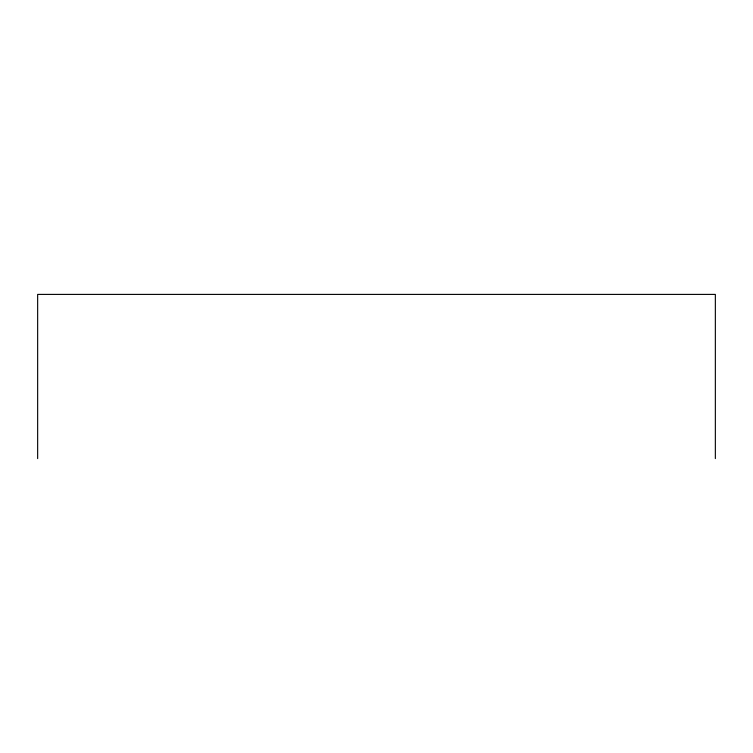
<?xml version="1.0" encoding="UTF-8"?>
<svg xmlns="http://www.w3.org/2000/svg" width="753" height="753" viewBox="0 0 753 753"><rect width="100%" height="100%" fill="white"/><g stroke="black" fill="none" stroke-linecap="round" stroke-linejoin="round"><path stroke-width="1.13" d="M715.35 458.596L715.35 294.404L37.65 294.404L37.65 458.596"/></g></svg>
